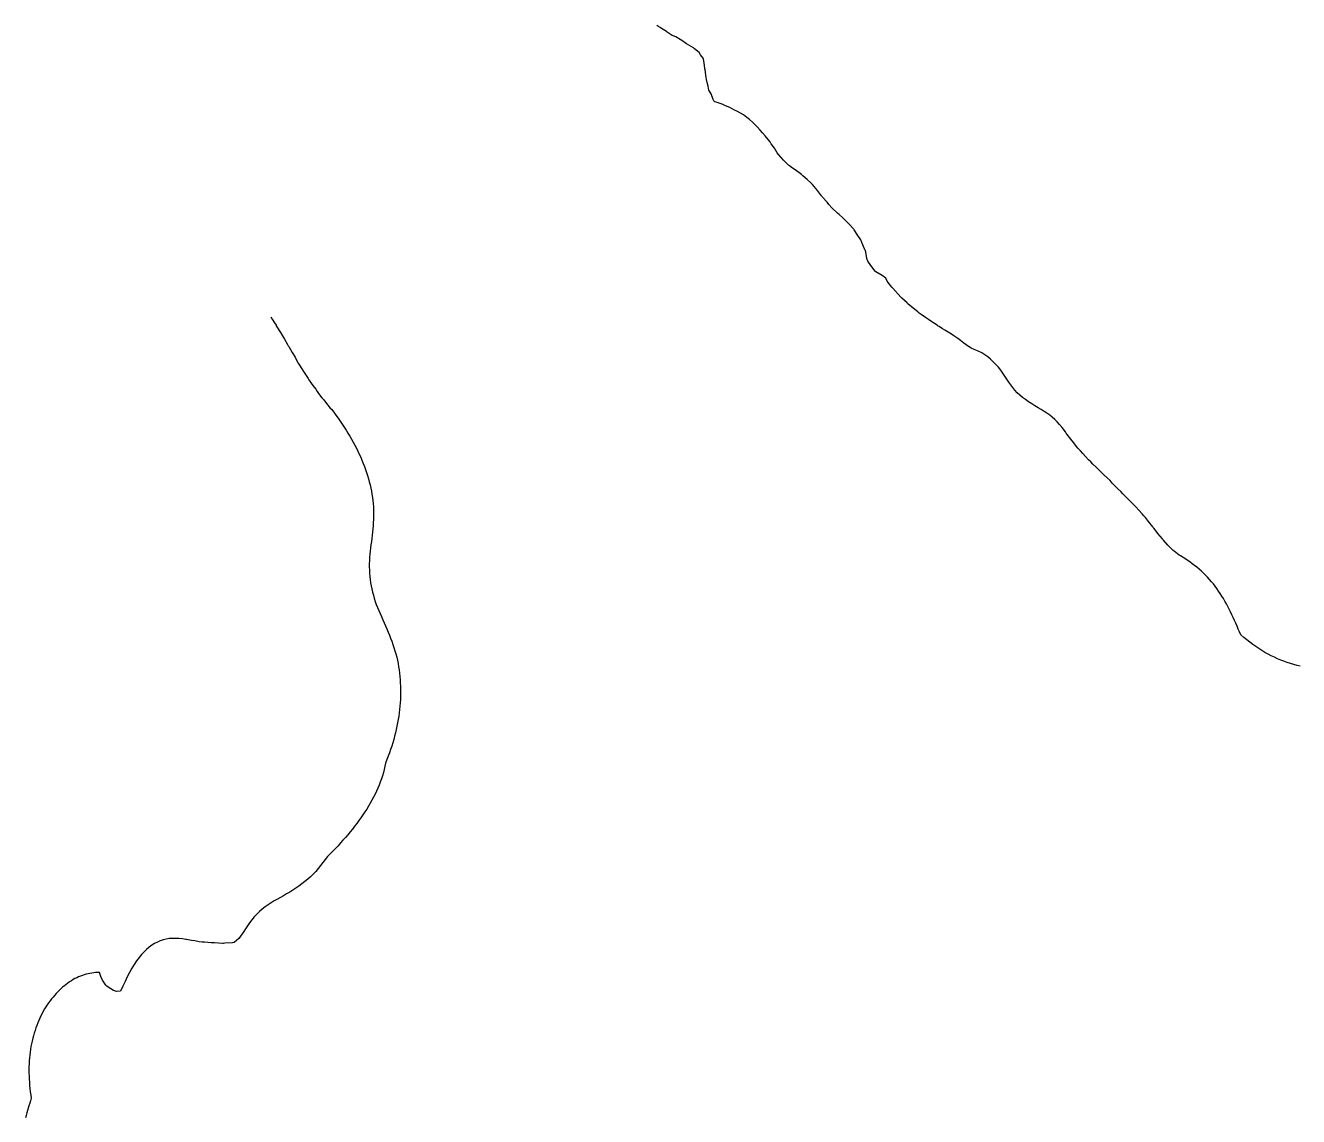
# Model space of a CAD drawing. Extents: x -716807 to -716325, y -984331 to -984126.
# Drawn here: x -716806.9 to -716687.7, y -984228.6 to -984126.4 of the extents above; entities that cross this region are included whole.
import ezdxf

# ---------------------------------------------------------------- set-up
doc = ezdxf.new("R2010")
doc.units = 0
doc.layers.add('contour_lines', color=1, linetype='CONTINUOUS')

msp = doc.modelspace()

# ---------------------------------------------------------------- linework, layer by layer
at = {"layer": 'contour_lines', "color": 1}
for p, q in [((-716747.642, -984126.5, 272), (-716747.76, -984126.429, 272)), ((-716747.441, -984126.621, 272), (-716747.642, -984126.5, 272)), ((-716747.32, -984126.707, 272), (-716747.441, -984126.621, 272)), ((-716746.827, -984127.007, 272), (-716747.32, -984126.707, 272)), ((-716746.778, -984127.042, 272), (-716746.827, -984127.007, 272)), ((-716746.32, -984127.358, 272), (-716746.778, -984127.042, 272)), ((-716746.221, -984127.401, 272), (-716746.32, -984127.358, 272)), ((-716745.979, -984127.5, 272), (-716746.221, -984127.401, 272)), ((-716745.561, -984127.741, 272), (-716745.979, -984127.5, 272)), ((-716745.32, -984127.907, 272), (-716745.561, -984127.741, 272)), ((-716744.96, -984128.14, 272), (-716745.32, -984127.907, 272)), ((-716744.32, -984128.513, 272), (-716744.96, -984128.14, 272)), ((-716744.216, -984128.604, 272), (-716744.32, -984128.513, 272)), ((-716743.786, -984128.966, 272), (-716744.216, -984128.604, 272)), ((-716743.647, -984129.173, 272), (-716743.786, -984128.966, 272)), ((-716743.406, -984129.5, 272), (-716743.647, -984129.173, 272)), ((-716743.381, -984129.561, 272), (-716743.406, -984129.5, 272)), ((-716743.32, -984129.972, 272), (-716743.381, -984129.561, 272)), ((-716743.242, -984130.422, 272), (-716743.32, -984129.972, 272)), ((-716743.238, -984130.5, 272), (-716743.242, -984130.422, 272)), ((-716743.23, -984130.59, 272), (-716743.238, -984130.5, 272)), ((-716743.118, -984131.298, 272), (-716743.23, -984130.59, 272)), ((-716743.104, -984131.5, 272), (-716743.118, -984131.298, 272)), ((-716743.04, -984131.78, 272), (-716743.104, -984131.5, 272)), ((-716742.939, -984132.119, 272), (-716743.04, -984131.78, 272)), ((-716742.866, -984132.5, 272), (-716742.939, -984132.119, 272)), ((-716742.653, -984132.833, 272), (-716742.866, -984132.5, 272)), ((-716742.459, -984133.361, 272), (-716742.653, -984132.833, 272)), ((-716742.396, -984133.5, 272), (-716742.459, -984133.361, 272)), ((-716742.357, -984133.537, 272), (-716742.396, -984133.5, 272)), ((-716742.32, -984133.571, 272), (-716742.357, -984133.537, 272)), ((-716742.204, -984133.616, 272), (-716742.32, -984133.571, 272)), ((-716741.618, -984133.798, 272), (-716742.204, -984133.616, 272)), ((-716741.32, -984133.949, 272), (-716741.618, -984133.798, 272)), ((-716740.924, -984134.104, 272), (-716741.32, -984133.949, 272)), ((-716740.468, -984134.352, 272), (-716740.924, -984134.104, 272)), ((-716740.32, -984134.424, 272), (-716740.468, -984134.352, 272)), ((-716740.27, -984134.45, 272), (-716740.32, -984134.424, 272)), ((-716740.195, -984134.5, 272), (-716740.27, -984134.45, 272)), ((-716739.633, -984134.813, 272), (-716740.195, -984134.5, 272)), ((-716739.32, -984135.042, 272), (-716739.633, -984134.813, 272)), ((-716739.063, -984135.243, 272), (-716739.32, -984135.042, 272)), ((-716738.8, -984135.5, 272), (-716739.063, -984135.243, 272)), ((-716738.544, -984135.724, 272), (-716738.8, -984135.5, 272)), ((-716738.32, -984135.965, 272), (-716738.544, -984135.724, 272)), ((-716738.067, -984136.247, 272), (-716738.32, -984135.965, 272)), ((-716737.868, -984136.5, 272), (-716738.067, -984136.247, 272)), ((-716737.597, -984136.777, 272), (-716737.868, -984136.5, 272)), ((-716737.32, -984137.102, 272), (-716737.597, -984136.777, 272)), ((-716737.152, -984137.332, 272), (-716737.32, -984137.102, 272)), ((-716737.044, -984137.5, 272), (-716737.152, -984137.332, 272)), ((-716736.738, -984137.918, 272), (-716737.044, -984137.5, 272)), ((-716736.467, -984138.353, 272), (-716736.738, -984137.918, 272)), ((-716736.372, -984138.5, 272), (-716736.467, -984138.353, 272)), ((-716736.347, -984138.527, 272), (-716736.372, -984138.5, 272)), ((-716736.32, -984138.552, 272), (-716736.347, -984138.527, 272)), ((-716735.879, -984139.059, 272), (-716736.32, -984138.552, 272)), ((-716735.424, -984139.5, 272), (-716735.879, -984139.059, 272)), ((-716735.366, -984139.546, 272), (-716735.424, -984139.5, 272)), ((-716735.32, -984139.577, 272), (-716735.366, -984139.546, 272)), ((-716735.041, -984139.779, 272), (-716735.32, -984139.577, 272)), ((-716734.785, -984139.965, 272), (-716735.041, -984139.779, 272)), ((-716734.32, -984140.288, 272), (-716734.785, -984139.965, 272)), ((-716734.2, -984140.38, 272), (-716734.32, -984140.288, 272)), ((-716734.064, -984140.5, 272), (-716734.2, -984140.38, 272)), ((-716733.661, -984140.841, 272), (-716734.064, -984140.5, 272)), ((-716733.32, -984141.171, 272), (-716733.661, -984140.841, 272)), ((-716733.158, -984141.338, 272), (-716733.32, -984141.171, 272)), ((-716733.026, -984141.5, 272), (-716733.158, -984141.338, 272)), ((-716732.711, -984141.891, 272), (-716733.026, -984141.5, 272)), ((-716732.32, -984142.378, 272), (-716732.711, -984141.891, 272)), ((-716732.267, -984142.447, 272), (-716732.32, -984142.378, 272)), ((-716732.226, -984142.5, 272), (-716732.267, -984142.447, 272)), ((-716731.812, -984142.992, 272), (-716732.226, -984142.5, 272)), ((-716731.638, -984143.182, 272), (-716731.812, -984142.992, 272)), ((-716731.349, -984143.5, 272), (-716731.638, -984143.182, 272)), ((-716731.32, -984143.531, 272), (-716731.349, -984143.5, 272)), ((-716730.83, -984144.01, 272), (-716731.32, -984143.531, 272)), ((-716730.676, -984144.144, 272), (-716730.83, -984144.01, 272)), ((-716730.32, -984144.455, 272), (-716730.676, -984144.144, 272)), ((-716730.295, -984144.475, 272), (-716730.32, -984144.455, 272)), ((-716730.265, -984144.5, 272), (-716730.295, -984144.475, 272)), ((-716729.792, -984144.972, 272), (-716730.265, -984144.5, 272)), ((-716729.298, -984145.5, 272), (-716729.792, -984144.972, 272)), ((-716729.258, -984145.562, 272), (-716729.298, -984145.5, 272)), ((-716728.919, -984146.099, 272), (-716729.258, -984145.562, 272)), ((-716728.647, -984146.5, 272), (-716728.919, -984146.099, 272)), ((-716728.563, -984146.743, 272), (-716728.647, -984146.5, 272)), ((-716728.32, -984147.335, 272), (-716728.563, -984146.743, 272)), ((-716728.26, -984147.44, 272), (-716728.32, -984147.335, 272)), ((-716728.211, -984147.5, 272), (-716728.26, -984147.44, 272)), ((-716728.173, -984147.647, 272), (-716728.211, -984147.5, 272)), ((-716728.079, -984148.259, 272), (-716728.173, -984147.647, 272)), ((-716727.997, -984148.5, 272), (-716728.079, -984148.259, 272)), ((-716727.719, -984148.899, 272), (-716727.997, -984148.5, 272)), ((-716727.32, -984149.439, 272), (-716727.719, -984148.899, 272)), ((-716727.292, -984149.472, 272), (-716727.32, -984149.439, 272)), ((-716727.239, -984149.5, 272), (-716727.292, -984149.472, 272)), ((-716726.663, -984149.843, 272), (-716727.239, -984149.5, 272)), ((-716726.32, -984150.091, 272), (-716726.663, -984149.843, 272)), ((-716726.181, -984150.361, 272), (-716726.32, -984150.091, 272)), ((-716726.088, -984150.5, 272), (-716726.181, -984150.361, 272)), ((-716725.755, -984150.935, 272), (-716726.088, -984150.5, 272)), ((-716725.32, -984151.421, 272), (-716725.755, -984150.935, 272)), ((-716725.287, -984151.467, 272), (-716725.32, -984151.421, 272)), ((-716725.26, -984151.5, 272), (-716725.287, -984151.467, 272)), ((-716724.796, -984151.976, 272), (-716725.26, -984151.5, 272)), ((-716724.32, -984152.418, 272), (-716724.796, -984151.976, 272)), ((-716724.279, -984152.459, 272), (-716724.32, -984152.418, 272)), ((-716724.234, -984152.5, 272), (-716724.279, -984152.459, 272)), ((-716723.739, -984152.919, 272), (-716724.234, -984152.5, 272)), ((-716723.32, -984153.249, 272), (-716723.739, -984152.919, 272)), ((-716723.18, -984153.36, 272), (-716723.32, -984153.249, 272)), ((-716783.892, -984153.724, 272), (-716783.762, -984153.942, 272)), ((-716783.762, -984153.942, 272), (-716783.541, -984154.279, 272)), ((-716783.541, -984154.279, 272), (-716783.399, -984154.5, 272)), ((-716722.988, -984153.5, 272), (-716723.18, -984153.36, 272)), ((-716722.6, -984153.78, 272), (-716722.988, -984153.5, 272)), ((-716722.32, -984153.971, 272), (-716722.6, -984153.78, 272)), ((-716722.003, -984154.183, 272), (-716722.32, -984153.971, 272)), ((-716721.512, -984154.5, 272), (-716722.003, -984154.183, 272)), ((-716783.399, -984154.5, 272), (-716783.371, -984154.551, 272)), ((-716783.371, -984154.551, 272), (-716783.32, -984154.64, 272)), ((-716783.32, -984154.64, 272), (-716782.993, -984155.173, 272)), ((-716782.993, -984155.173, 272), (-716782.786, -984155.5, 272)), ((-716782.786, -984155.5, 272), (-716782.62, -984155.8, 272)), ((-716721.395, -984154.575, 272), (-716721.512, -984154.5, 272)), ((-716721.32, -984154.623, 272), (-716721.395, -984154.575, 272)), ((-716720.988, -984154.832, 272), (-716721.32, -984154.623, 272)), ((-716720.782, -984154.962, 272), (-716720.988, -984154.832, 272)), ((-716720.32, -984155.256, 272), (-716720.782, -984154.962, 272)), ((-716720.171, -984155.351, 272), (-716720.32, -984155.256, 272)), ((-716719.953, -984155.5, 272), (-716720.171, -984155.351, 272)), ((-716719.574, -984155.754, 272), (-716719.953, -984155.5, 272)), ((-716782.62, -984155.8, 272), (-716782.32, -984156.32, 272)), ((-716782.32, -984156.32, 272), (-716782.251, -984156.431, 272)), ((-716782.251, -984156.431, 272), (-716782.206, -984156.5, 272)), ((-716782.206, -984156.5, 272), (-716782.051, -984156.769, 272)), ((-716782.051, -984156.769, 272), (-716781.885, -984157.065, 272)), ((-716719.32, -984155.941, 272), (-716719.574, -984155.754, 272)), ((-716718.99, -984156.17, 272), (-716719.32, -984155.941, 272)), ((-716718.567, -984156.5, 272), (-716718.99, -984156.17, 272)), ((-716718.417, -984156.597, 272), (-716718.567, -984156.5, 272)), ((-716718.32, -984156.655, 272), (-716718.417, -984156.597, 272)), ((-716718.049, -984156.771, 272), (-716718.32, -984156.655, 272)), ((-716717.724, -984156.904, 272), (-716718.049, -984156.771, 272)), ((-716781.885, -984157.065, 272), (-716781.618, -984157.5, 272)), ((-716781.618, -984157.5, 272), (-716781.518, -984157.698, 272)), ((-716781.518, -984157.698, 272), (-716781.32, -984158.047, 272)), ((-716781.32, -984158.047, 272), (-716781.15, -984158.33, 272)), ((-716717.32, -984157.089, 272), (-716717.724, -984156.904, 272)), ((-716717.039, -984157.27, 272), (-716717.32, -984157.089, 272)), ((-716716.763, -984157.468, 272), (-716717.039, -984157.27, 272)), ((-716716.501, -984157.679, 272), (-716716.763, -984157.468, 272)), ((-716716.248, -984157.914, 272), (-716716.501, -984157.679, 272)), ((-716716.003, -984158.171, 272), (-716716.248, -984157.914, 272)), ((-716781.15, -984158.33, 272), (-716781.033, -984158.5, 272)), ((-716781.033, -984158.5, 272), (-716780.764, -984158.944, 272)), ((-716780.764, -984158.944, 272), (-716780.53, -984159.29, 272)), ((-716715.771, -984158.441, 272), (-716716.003, -984158.171, 272)), ((-716715.555, -984158.718, 272), (-716715.771, -984158.441, 272)), ((-716715.354, -984158.996, 272), (-716715.555, -984158.718, 272)), ((-716715.164, -984159.275, 272), (-716715.354, -984158.996, 272)), ((-716780.53, -984159.29, 272), (-716780.391, -984159.5, 272)), ((-716780.391, -984159.5, 272), (-716780.366, -984159.546, 272)), ((-716780.366, -984159.546, 272), (-716780.32, -984159.622, 272)), ((-716780.32, -984159.622, 272), (-716779.962, -984160.142, 272)), ((-716779.962, -984160.142, 272), (-716779.68, -984160.5, 272)), ((-716714.983, -984159.551, 272), (-716715.164, -984159.275, 272)), ((-716714.803, -984159.822, 272), (-716714.983, -984159.551, 272)), ((-716714.62, -984160.085, 272), (-716714.803, -984159.822, 272)), ((-716714.429, -984160.34, 272), (-716714.62, -984160.085, 272)), ((-716714.224, -984160.585, 272), (-716714.429, -984160.34, 272)), ((-716779.68, -984160.5, 272), (-716779.542, -984160.722, 272)), ((-716779.542, -984160.722, 272), (-716779.32, -984161.035, 272)), ((-716779.32, -984161.035, 272), (-716779.109, -984161.289, 272)), ((-716779.109, -984161.289, 272), (-716778.91, -984161.5, 272)), ((-716778.91, -984161.5, 272), (-716778.661, -984161.841, 272)), ((-716714.004, -984160.82, 272), (-716714.224, -984160.585, 272)), ((-716713.765, -984161.045, 272), (-716714.004, -984160.82, 272)), ((-716713.509, -984161.262, 272), (-716713.765, -984161.045, 272)), ((-716713.236, -984161.471, 272), (-716713.509, -984161.262, 272)), ((-716712.95, -984161.672, 272), (-716713.236, -984161.471, 272)), ((-716778.661, -984161.841, 272), (-716778.32, -984162.256, 272)), ((-716778.32, -984162.256, 272), (-716778.196, -984162.376, 272)), ((-716778.196, -984162.376, 272), (-716777.99, -984162.651, 272)), ((-716777.99, -984162.651, 272), (-716777.788, -984162.927, 272)), ((-716712.654, -984161.864, 272), (-716712.95, -984161.672, 272)), ((-716712.353, -984162.049, 272), (-716712.654, -984161.864, 272)), ((-716712.055, -984162.226, 272), (-716712.353, -984162.049, 272)), ((-716711.765, -984162.398, 272), (-716712.055, -984162.226, 272)), ((-716711.487, -984162.567, 272), (-716711.765, -984162.398, 272)), ((-716711.222, -984162.741, 272), (-716711.487, -984162.567, 272)), ((-716710.969, -984162.923, 272), (-716711.222, -984162.741, 272)), ((-716777.788, -984162.927, 272), (-716777.59, -984163.204, 272)), ((-716777.59, -984163.204, 272), (-716777.396, -984163.481, 272)), ((-716777.396, -984163.481, 272), (-716777.207, -984163.759, 272)), ((-716777.207, -984163.759, 272), (-716777.023, -984164.038, 272)), ((-716710.725, -984163.119, 272), (-716710.969, -984162.923, 272)), ((-716710.493, -984163.327, 272), (-716710.725, -984163.119, 272)), ((-716710.273, -984163.549, 272), (-716710.493, -984163.327, 272)), ((-716710.056, -984163.793, 272), (-716710.273, -984163.549, 272)), ((-716709.812, -984164.094, 272), (-716710.056, -984163.793, 272)), ((-716777.023, -984164.038, 272), (-716776.843, -984164.317, 272)), ((-716776.843, -984164.317, 272), (-716776.669, -984164.597, 272)), ((-716776.669, -984164.597, 272), (-716776.5, -984164.878, 272)), ((-716776.5, -984164.878, 272), (-716776.336, -984165.16, 272)), ((-716776.336, -984165.16, 272), (-716776.177, -984165.442, 272)), ((-716709.493, -984164.5, 272), (-716709.812, -984164.094, 272)), ((-716709.418, -984164.598, 272), (-716709.493, -984164.5, 272)), ((-716709.32, -984164.731, 272), (-716709.418, -984164.598, 272)), ((-716708.994, -984165.174, 272), (-716709.32, -984164.731, 272)), ((-716708.719, -984165.5, 272), (-716708.994, -984165.174, 272)), ((-716776.177, -984165.442, 272), (-716776.024, -984165.725, 272)), ((-716776.024, -984165.725, 272), (-716775.877, -984166.008, 272)), ((-716775.877, -984166.008, 272), (-716775.736, -984166.292, 272)), ((-716775.736, -984166.292, 272), (-716775.602, -984166.577, 272)), ((-716708.55, -984165.73, 272), (-716708.719, -984165.5, 272)), ((-716708.32, -984166.023, 272), (-716708.55, -984165.73, 272)), ((-716708.096, -984166.276, 272), (-716708.32, -984166.023, 272)), ((-716707.87, -984166.5, 272), (-716708.096, -984166.276, 272)), ((-716775.602, -984166.577, 272), (-716775.473, -984166.863, 272)), ((-716775.473, -984166.863, 272), (-716775.351, -984167.149, 272)), ((-716775.351, -984167.149, 272), (-716775.236, -984167.436, 272)), ((-716775.236, -984167.436, 272), (-716775.126, -984167.723, 272)), ((-716707.619, -984166.799, 272), (-716707.87, -984166.5, 272)), ((-716707.32, -984167.118, 272), (-716707.619, -984166.799, 272)), ((-716707.126, -984167.306, 272), (-716707.32, -984167.118, 272)), ((-716706.917, -984167.5, 272), (-716707.126, -984167.306, 272)), ((-716706.613, -984167.793, 272), (-716706.917, -984167.5, 272)), ((-716775.126, -984167.723, 272), (-716775.023, -984168.011, 272)), ((-716775.023, -984168.011, 272), (-716774.926, -984168.299, 272)), ((-716774.926, -984168.299, 272), (-716774.836, -984168.588, 272)), ((-716774.836, -984168.588, 272), (-716774.751, -984168.878, 272)), ((-716706.32, -984168.065, 272), (-716706.613, -984167.793, 272)), ((-716706.104, -984168.284, 272), (-716706.32, -984168.065, 272)), ((-716705.9, -984168.5, 272), (-716706.104, -984168.284, 272)), ((-716705.598, -984168.778, 272), (-716705.9, -984168.5, 272)), ((-716774.751, -984168.878, 272), (-716774.672, -984169.167, 272)), ((-716774.672, -984169.167, 272), (-716774.6, -984169.458, 272)), ((-716774.6, -984169.458, 272), (-716774.534, -984169.748, 272)), ((-716774.534, -984169.748, 272), (-716774.474, -984170.04, 272)), ((-716705.32, -984169.043, 272), (-716705.598, -984168.778, 272)), ((-716705.103, -984169.283, 272), (-716705.32, -984169.043, 272)), ((-716704.909, -984169.5, 272), (-716705.103, -984169.283, 272)), ((-716704.609, -984169.789, 272), (-716704.909, -984169.5, 272)), ((-716704.32, -984170.076, 272), (-716704.609, -984169.789, 272)), ((-716774.474, -984170.04, 272), (-716774.421, -984170.331, 272)), ((-716774.421, -984170.331, 272), (-716774.375, -984170.623, 272)), ((-716774.375, -984170.623, 272), (-716774.336, -984170.916, 272)), ((-716774.336, -984170.916, 272), (-716774.304, -984171.209, 272)), ((-716704.113, -984170.293, 272), (-716704.32, -984170.076, 272)), ((-716703.903, -984170.5, 272), (-716704.113, -984170.293, 272)), ((-716703.614, -984170.794, 272), (-716703.903, -984170.5, 272)), ((-716703.32, -984171.101, 272), (-716703.614, -984170.794, 272)), ((-716703.115, -984171.295, 272), (-716703.32, -984171.101, 272)), ((-716774.304, -984171.209, 272), (-716774.28, -984171.503, 272)), ((-716774.28, -984171.503, 272), (-716774.268, -984171.797, 272)), ((-716774.268, -984171.797, 272), (-716774.264, -984172.092, 272)), ((-716774.264, -984172.092, 272), (-716774.267, -984172.387, 272)), ((-716702.903, -984171.5, 272), (-716703.115, -984171.295, 272)), ((-716702.626, -984171.806, 272), (-716702.903, -984171.5, 272)), ((-716702.32, -984172.168, 272), (-716702.626, -984171.806, 272)), ((-716702.159, -984172.339, 272), (-716702.32, -984172.168, 272)), ((-716702.011, -984172.5, 272), (-716702.159, -984172.339, 272)), ((-716774.315, -984173.275, 272), (-716774.341, -984173.572, 272)), ((-716774.293, -984172.979, 272), (-716774.315, -984173.275, 272)), ((-716774.277, -984172.683, 272), (-716774.293, -984172.979, 272)), ((-716774.267, -984172.387, 272), (-716774.277, -984172.683, 272)), ((-716701.708, -984172.888, 272), (-716702.011, -984172.5, 272)), ((-716701.32, -984173.386, 272), (-716701.708, -984172.888, 272)), ((-716701.268, -984173.448, 272), (-716701.32, -984173.386, 272)), ((-716701.221, -984173.5, 272), (-716701.268, -984173.448, 272)), ((-716700.902, -984173.918, 272), (-716701.221, -984173.5, 272)), ((-716774.436, -984174.464, 272), (-716774.472, -984174.761, 272)), ((-716774.402, -984174.166, 272), (-716774.436, -984174.464, 272)), ((-716774.37, -984173.869, 272), (-716774.402, -984174.166, 272)), ((-716774.341, -984173.572, 272), (-716774.37, -984173.869, 272)), ((-716700.832, -984174.012, 272), (-716700.902, -984173.918, 272)), ((-716700.418, -984174.5, 272), (-716700.832, -984174.012, 272)), ((-716700.376, -984174.556, 272), (-716700.418, -984174.5, 272)), ((-716700.32, -984174.621, 272), (-716700.376, -984174.556, 272)), ((-716699.92, -984175.1, 272), (-716700.32, -984174.621, 272)), ((-716774.578, -984175.654, 272), (-716774.61, -984175.952, 272)), ((-716774.543, -984175.357, 272), (-716774.578, -984175.654, 272)), ((-716774.508, -984175.059, 272), (-716774.543, -984175.357, 272)), ((-716774.472, -984174.761, 272), (-716774.508, -984175.059, 272)), ((-716699.508, -984175.5, 272), (-716699.92, -984175.1, 272)), ((-716699.409, -984175.589, 272), (-716699.508, -984175.5, 272)), ((-716699.32, -984175.652, 272), (-716699.409, -984175.589, 272)), ((-716698.846, -984176.026, 272), (-716699.32, -984175.652, 272)), ((-716774.665, -984176.844, 272), (-716774.666, -984177.14, 272)), ((-716774.656, -984176.547, 272), (-716774.665, -984176.844, 272)), ((-716774.638, -984176.25, 272), (-716774.656, -984176.547, 272)), ((-716774.61, -984175.952, 272), (-716774.638, -984176.25, 272)), ((-716698.712, -984176.108, 272), (-716698.846, -984176.026, 272)), ((-716698.32, -984176.361, 272), (-716698.712, -984176.108, 272)), ((-716698.084, -984176.514, 272), (-716698.32, -984176.361, 272)), ((-716697.852, -984176.671, 272), (-716698.084, -984176.514, 272)), ((-716697.626, -984176.833, 272), (-716697.852, -984176.671, 272)), ((-716697.404, -984177, 272), (-716697.626, -984176.833, 272)), ((-716697.187, -984177.172, 272), (-716697.404, -984177, 272)), ((-716774.666, -984177.14, 272), (-716774.659, -984177.436, 272)), ((-716774.659, -984177.436, 272), (-716774.643, -984177.732, 272)), ((-716774.643, -984177.732, 272), (-716774.618, -984178.027, 272)), ((-716774.618, -984178.027, 272), (-716774.584, -984178.321, 272)), ((-716696.975, -984177.35, 272), (-716697.187, -984177.172, 272)), ((-716696.769, -984177.532, 272), (-716696.975, -984177.35, 272)), ((-716696.568, -984177.719, 272), (-716696.769, -984177.532, 272)), ((-716696.372, -984177.911, 272), (-716696.568, -984177.719, 272)), ((-716696.182, -984178.108, 272), (-716696.372, -984177.911, 272)), ((-716695.997, -984178.31, 272), (-716696.182, -984178.108, 272)), ((-716774.584, -984178.321, 272), (-716774.542, -984178.614, 272)), ((-716774.542, -984178.614, 272), (-716774.491, -984178.907, 272)), ((-716774.491, -984178.907, 272), (-716774.431, -984179.199, 272)), ((-716774.431, -984179.199, 272), (-716774.363, -984179.49, 272)), ((-716774.363, -984179.49, 272), (-716774.287, -984179.78, 272)), ((-716695.817, -984178.517, 272), (-716695.997, -984178.31, 272)), ((-716695.643, -984178.729, 272), (-716695.817, -984178.517, 272)), ((-716695.474, -984178.946, 272), (-716695.643, -984178.729, 272)), ((-716695.31, -984179.167, 272), (-716695.474, -984178.946, 272)), ((-716695.151, -984179.393, 272), (-716695.31, -984179.167, 272)), ((-716694.997, -984179.624, 272), (-716695.151, -984179.393, 272)), ((-716774.287, -984179.78, 272), (-716774.202, -984180.07, 272)), ((-716774.202, -984180.07, 272), (-716774.109, -984180.359, 272)), ((-716774.109, -984180.359, 272), (-716774.008, -984180.647, 272)), ((-716774.008, -984180.647, 272), (-716773.9, -984180.934, 272)), ((-716694.847, -984179.859, 272), (-716694.997, -984179.624, 272)), ((-716694.702, -984180.098, 272), (-716694.847, -984179.859, 272)), ((-716694.56, -984180.341, 272), (-716694.702, -984180.098, 272)), ((-716694.423, -984180.588, 272), (-716694.56, -984180.341, 272)), ((-716694.289, -984180.839, 272), (-716694.423, -984180.588, 272)), ((-716773.9, -984180.934, 272), (-716773.778, -984181.22, 272)), ((-716773.778, -984181.22, 272), (-716773.653, -984181.507, 272)), ((-716773.653, -984181.507, 272), (-716773.527, -984181.793, 272)), ((-716773.527, -984181.793, 272), (-716773.4, -984182.08, 272)), ((-716694.159, -984181.093, 272), (-716694.289, -984180.839, 272)), ((-716694.032, -984181.351, 272), (-716694.159, -984181.093, 272)), ((-716693.907, -984181.612, 272), (-716694.032, -984181.351, 272)), ((-716693.785, -984181.875, 272), (-716693.907, -984181.612, 272)), ((-716693.665, -984182.142, 272), (-716693.785, -984181.875, 272)), ((-716773.4, -984182.08, 272), (-716773.273, -984182.367, 272)), ((-716773.273, -984182.367, 272), (-716773.146, -984182.654, 272)), ((-716773.146, -984182.654, 272), (-716773.022, -984182.942, 272)), ((-716773.022, -984182.942, 272), (-716772.9, -984183.231, 272)), ((-716693.547, -984182.41, 272), (-716693.665, -984182.142, 272)), ((-716693.43, -984182.68, 272), (-716693.547, -984182.41, 272)), ((-716693.314, -984182.952, 272), (-716693.43, -984182.68, 272)), ((-716693.198, -984183.226, 272), (-716693.314, -984182.952, 272)), ((-716772.9, -984183.231, 272), (-716772.782, -984183.52, 272)), ((-716772.782, -984183.52, 272), (-716772.667, -984183.811, 272)), ((-716772.667, -984183.811, 272), (-716772.557, -984184.102, 272)), ((-716772.557, -984184.102, 272), (-716772.452, -984184.395, 272)), ((-716693.083, -984183.5, 272), (-716693.198, -984183.226, 272)), ((-716692.804, -984183.74, 272), (-716693.083, -984183.5, 272)), ((-716692.524, -984183.97, 272), (-716692.804, -984183.74, 272)), ((-716692.243, -984184.189, 272), (-716692.524, -984183.97, 272)), ((-716691.96, -984184.399, 272), (-716692.243, -984184.189, 272)), ((-716772.452, -984184.395, 272), (-716772.354, -984184.689, 272)), ((-716772.354, -984184.689, 272), (-716772.262, -984184.984, 272)), ((-716772.262, -984184.984, 272), (-716772.178, -984185.281, 272)), ((-716772.178, -984185.281, 272), (-716772.102, -984185.579, 272)), ((-716691.676, -984184.599, 272), (-716691.96, -984184.399, 272)), ((-716691.39, -984184.789, 272), (-716691.676, -984184.599, 272)), ((-716691.103, -984184.969, 272), (-716691.39, -984184.789, 272)), ((-716690.814, -984185.14, 272), (-716691.103, -984184.969, 272)), ((-716690.522, -984185.301, 272), (-716690.814, -984185.14, 272)), ((-716690.229, -984185.454, 272), (-716690.522, -984185.301, 272)), ((-716689.934, -984185.597, 272), (-716690.229, -984185.454, 272)), ((-716772.102, -984185.579, 272), (-716772.034, -984185.878, 272)), ((-716772.034, -984185.878, 272), (-716771.974, -984186.179, 272)), ((-716771.974, -984186.179, 272), (-716771.921, -984186.48, 272)), ((-716771.921, -984186.48, 272), (-716771.876, -984186.783, 272)), ((-716689.638, -984185.731, 272), (-716689.934, -984185.597, 272)), ((-716689.339, -984185.856, 272), (-716689.638, -984185.731, 272)), ((-716689.038, -984185.972, 272), (-716689.339, -984185.856, 272)), ((-716688.735, -984186.08, 272), (-716689.038, -984185.972, 272)), ((-716688.43, -984186.179, 272), (-716688.735, -984186.08, 272)), ((-716688.122, -984186.27, 272), (-716688.43, -984186.179, 272)), ((-716687.813, -984186.353, 272), (-716688.122, -984186.27, 272)), ((-716687.502, -984186.429, 272), (-716687.813, -984186.353, 272)), ((-716771.876, -984186.783, 272), (-716771.838, -984187.087, 272)), ((-716771.838, -984187.087, 272), (-716771.806, -984187.392, 272)), ((-716771.806, -984187.392, 272), (-716771.781, -984187.698, 272)), ((-716771.781, -984187.698, 272), (-716771.762, -984188.004, 272)), ((-716771.762, -984188.004, 272), (-716771.749, -984188.311, 272)), ((-716771.749, -984188.311, 272), (-716771.742, -984188.619, 272)), ((-716771.741, -984188.928, 272), (-716771.746, -984189.237, 272)), ((-716771.742, -984188.619, 272), (-716771.741, -984188.928, 272)), ((-716771.796, -984190.167, 272), (-716771.825, -984190.478, 272)), ((-716771.773, -984189.857, 272), (-716771.796, -984190.167, 272)), ((-716771.757, -984189.546, 272), (-716771.773, -984189.857, 272)), ((-716771.746, -984189.237, 272), (-716771.757, -984189.546, 272)), ((-716771.957, -984191.415, 272), (-716772.013, -984191.728, 272)), ((-716771.906, -984191.103, 272), (-716771.957, -984191.415, 272)), ((-716771.862, -984190.79, 272), (-716771.906, -984191.103, 272)), ((-716771.825, -984190.478, 272), (-716771.862, -984190.79, 272)), ((-716772.144, -984192.355, 272), (-716772.218, -984192.669, 272)), ((-716772.075, -984192.041, 272), (-716772.144, -984192.355, 272)), ((-716772.013, -984191.728, 272), (-716772.075, -984192.041, 272)), ((-716772.475, -984193.611, 272), (-716772.572, -984193.926, 272)), ((-716772.384, -984193.297, 272), (-716772.475, -984193.611, 272)), ((-716772.298, -984192.983, 272), (-716772.384, -984193.297, 272)), ((-716772.218, -984192.669, 272), (-716772.298, -984192.983, 272)), ((-716772.895, -984194.87, 272), (-716773.013, -984195.185, 272)), ((-716772.782, -984194.555, 272), (-716772.895, -984194.87, 272)), ((-716772.674, -984194.241, 272), (-716772.782, -984194.555, 272)), ((-716772.572, -984193.926, 272), (-716772.674, -984194.241, 272)), ((-716773.272, -984196.104, 272), (-716773.351, -984196.402, 272)), ((-716773.2, -984195.803, 272), (-716773.272, -984196.104, 272)), ((-716773.137, -984195.5, 272), (-716773.2, -984195.803, 272)), ((-716773.013, -984195.185, 272), (-716773.137, -984195.5, 272)), ((-716773.64, -984197.281, 272), (-716773.751, -984197.569, 272)), ((-716773.535, -984196.99, 272), (-716773.64, -984197.281, 272)), ((-716773.439, -984196.697, 272), (-716773.535, -984196.99, 272)), ((-716773.351, -984196.402, 272), (-716773.439, -984196.697, 272)), ((-716774.132, -984198.423, 272), (-716774.274, -984198.704, 272)), ((-716773.998, -984198.14, 272), (-716774.132, -984198.423, 272)), ((-716773.871, -984197.856, 272), (-716773.998, -984198.14, 272)), ((-716773.751, -984197.569, 272), (-716773.871, -984197.856, 272)), ((-716774.74, -984199.535, 272), (-716774.909, -984199.81, 272)), ((-716774.578, -984199.26, 272), (-716774.74, -984199.535, 272)), ((-716774.423, -984198.983, 272), (-716774.578, -984199.26, 272)), ((-716774.274, -984198.704, 272), (-716774.423, -984198.983, 272)), ((-716775.643, -984200.891, 272), (-716775.841, -984201.158, 272)), ((-716775.451, -984200.623, 272), (-716775.643, -984200.891, 272)), ((-716775.264, -984200.353, 272), (-716775.451, -984200.623, 272)), ((-716775.083, -984200.082, 272), (-716775.264, -984200.353, 272)), ((-716774.909, -984199.81, 272), (-716775.083, -984200.082, 272)), ((-716776.465, -984201.95, 272), (-716776.682, -984202.211, 272)), ((-716776.252, -984201.687, 272), (-716776.465, -984201.95, 272)), ((-716776.044, -984201.423, 272), (-716776.252, -984201.687, 272)), ((-716775.841, -984201.158, 272), (-716776.044, -984201.423, 272)), ((-716777.596, -984203.241, 272), (-716777.835, -984203.495, 272)), ((-716777.362, -984202.986, 272), (-716777.596, -984203.241, 272)), ((-716777.131, -984202.729, 272), (-716777.362, -984202.986, 272)), ((-716776.904, -984202.471, 272), (-716777.131, -984202.729, 272)), ((-716776.682, -984202.211, 272), (-716776.904, -984202.471, 272)), ((-716778.574, -984204.246, 272), (-716778.793, -984204.538, 272)), ((-716778.324, -984203.997, 272), (-716778.574, -984204.246, 272)), ((-716778.078, -984203.747, 272), (-716778.324, -984203.997, 272)), ((-716777.835, -984203.495, 272), (-716778.078, -984203.747, 272)), ((-716779.686, -984205.647, 272), (-716779.927, -984205.902, 272)), ((-716779.455, -984205.383, 272), (-716779.686, -984205.647, 272)), ((-716779.23, -984205.11, 272), (-716779.455, -984205.383, 272)), ((-716779.011, -984204.828, 272), (-716779.23, -984205.11, 272)), ((-716778.793, -984204.538, 272), (-716779.011, -984204.828, 272)), ((-716780.977, -984206.824, 272), (-716781.256, -984207.029, 272)), ((-716780.703, -984206.609, 272), (-716780.977, -984206.824, 272)), ((-716780.436, -984206.383, 272), (-716780.703, -984206.609, 272)), ((-716780.177, -984206.147, 272), (-716780.436, -984206.383, 272)), ((-716779.927, -984205.902, 272), (-716780.177, -984206.147, 272)), ((-716782.985, -984208.084, 272), (-716783.275, -984208.247, 272)), ((-716782.695, -984207.922, 272), (-716782.985, -984208.084, 272)), ((-716782.405, -984207.757, 272), (-716782.695, -984207.922, 272)), ((-716782.115, -984207.587, 272), (-716782.405, -984207.757, 272)), ((-716781.827, -984207.41, 272), (-716782.115, -984207.587, 272)), ((-716781.54, -984207.224, 272), (-716781.827, -984207.41, 272)), ((-716781.256, -984207.029, 272), (-716781.54, -984207.224, 272)), ((-716784.682, -984209.173, 272), (-716784.943, -984209.397, 272)), ((-716784.411, -984208.964, 272), (-716784.682, -984209.173, 272)), ((-716784.134, -984208.769, 272), (-716784.411, -984208.964, 272)), ((-716783.851, -984208.587, 272), (-716784.134, -984208.769, 272)), ((-716783.564, -984208.414, 272), (-716783.851, -984208.587, 272)), ((-716783.275, -984208.247, 272), (-716783.564, -984208.414, 272)), ((-716785.875, -984210.455, 272), (-716786.074, -984210.746, 272)), ((-716785.661, -984210.169, 272), (-716785.875, -984210.455, 272)), ((-716785.434, -984209.896, 272), (-716785.661, -984210.169, 272)), ((-716785.194, -984209.638, 272), (-716785.434, -984209.896, 272)), ((-716784.943, -984209.397, 272), (-716785.194, -984209.638, 272)), ((-716786.56, -984211.5, 272), (-716786.88, -984211.94, 272)), ((-716786.421, -984211.291, 272), (-716786.56, -984211.5, 272)), ((-716786.258, -984211.031, 272), (-716786.421, -984211.291, 272)), ((-716786.074, -984210.746, 272), (-716786.258, -984211.031, 272)), ((-716795.272, -984212.747, 272), (-716795.516, -984212.954, 272)), ((-716795.023, -984212.563, 272), (-716795.272, -984212.747, 272)), ((-716794.77, -984212.401, 272), (-716795.023, -984212.563, 272)), ((-716794.511, -984212.262, 272), (-716794.77, -984212.401, 272)), ((-716794.246, -984212.147, 272), (-716794.511, -984212.262, 272)), ((-716793.974, -984212.056, 272), (-716794.246, -984212.147, 272)), ((-716793.694, -984211.989, 272), (-716793.974, -984212.056, 272)), ((-716793.406, -984211.945, 272), (-716793.694, -984211.989, 272)), ((-716793.11, -984211.923, 272), (-716793.406, -984211.945, 272)), ((-716792.806, -984211.92, 272), (-716793.11, -984211.923, 272)), ((-716792.493, -984211.936, 272), (-716792.806, -984211.92, 272)), ((-716792.17, -984211.969, 272), (-716792.493, -984211.936, 272)), ((-716791.837, -984212.017, 272), (-716792.17, -984211.969, 272)), ((-716791.792, -984212.028, 272), (-716791.837, -984212.017, 272)), ((-716791.32, -984212.129, 272), (-716791.792, -984212.028, 272)), ((-716790.985, -984212.165, 272), (-716791.32, -984212.129, 272)), ((-716790.585, -984212.235, 272), (-716790.985, -984212.165, 272)), ((-716790.32, -984212.267, 272), (-716790.585, -984212.235, 272)), ((-716790.091, -984212.271, 272), (-716790.32, -984212.267, 272)), ((-716789.475, -984212.345, 272), (-716790.091, -984212.271, 272)), ((-716789.32, -984212.348, 272), (-716789.475, -984212.345, 272)), ((-716789.158, -984212.338, 272), (-716789.32, -984212.348, 272)), ((-716788.424, -984212.396, 272), (-716789.158, -984212.338, 272)), ((-716788.32, -984212.387, 272), (-716788.424, -984212.396, 272)), ((-716788.178, -984212.358, 272), (-716788.32, -984212.387, 272)), ((-716787.476, -984212.344, 272), (-716788.178, -984212.358, 272)), ((-716787.32, -984212.292, 272), (-716787.476, -984212.344, 272)), ((-716786.88, -984211.94, 272), (-716787.32, -984212.292, 272)), ((-716796.45, -984214.018, 272), (-716796.673, -984214.357, 272)), ((-716796.224, -984213.706, 272), (-716796.45, -984214.018, 272)), ((-716795.991, -984213.432, 272), (-716796.224, -984213.706, 272)), ((-716795.755, -984213.182, 272), (-716795.991, -984213.432, 272)), ((-716795.516, -984212.954, 272), (-716795.755, -984213.182, 272)), ((-716801.001, -984215.234, 272), (-716801.178, -984215.278, 272)), ((-716800.823, -984215.197, 272), (-716801.001, -984215.234, 272)), ((-716800.646, -984215.166, 272), (-716800.823, -984215.197, 272)), ((-716800.468, -984215.143, 272), (-716800.646, -984215.166, 272)), ((-716800.29, -984215.126, 272), (-716800.468, -984215.143, 272)), ((-716800.111, -984215.116, 272), (-716800.29, -984215.126, 272)), ((-716799.933, -984215.113, 272), (-716800.111, -984215.116, 272)), ((-716799.803, -984215.5, 272), (-716799.933, -984215.113, 272)), ((-716797.109, -984215.108, 272), (-716797.323, -984215.518, 272)), ((-716796.892, -984214.721, 272), (-716797.109, -984215.108, 272)), ((-716796.673, -984214.357, 272), (-716796.892, -984214.721, 272)), ((-716803.216, -984216.364, 272), (-716803.375, -984216.499, 272)), ((-716803.055, -984216.234, 272), (-716803.216, -984216.364, 272)), ((-716802.893, -984216.112, 272), (-716803.055, -984216.234, 272)), ((-716802.728, -984215.996, 272), (-716802.893, -984216.112, 272)), ((-716802.561, -984215.887, 272), (-716802.728, -984215.996, 272)), ((-716802.392, -984215.785, 272), (-716802.561, -984215.887, 272)), ((-716802.222, -984215.691, 272), (-716802.392, -984215.785, 272)), ((-716802.051, -984215.604, 272), (-716802.222, -984215.691, 272)), ((-716801.878, -984215.525, 272), (-716802.051, -984215.604, 272)), ((-716801.704, -984215.452, 272), (-716801.878, -984215.525, 272)), ((-716801.529, -984215.387, 272), (-716801.704, -984215.452, 272)), ((-716801.354, -984215.329, 272), (-716801.529, -984215.387, 272)), ((-716801.178, -984215.278, 272), (-716801.354, -984215.329, 272)), ((-716799.64, -984215.82, 272), (-716799.803, -984215.5, 272)), ((-716799.32, -984216.299, 272), (-716799.64, -984215.82, 272)), ((-716799.228, -984216.408, 272), (-716799.32, -984216.299, 272)), ((-716799.111, -984216.5, 272), (-716799.228, -984216.408, 272)), ((-716797.746, -984216.398, 272), (-716797.955, -984216.865, 272)), ((-716797.535, -984215.949, 272), (-716797.746, -984216.398, 272)), ((-716797.323, -984215.518, 272), (-716797.535, -984215.949, 272)), ((-716804.42, -984217.597, 272), (-716804.558, -984217.774, 272)), ((-716804.278, -984217.425, 272), (-716804.42, -984217.597, 272)), ((-716804.134, -984217.258, 272), (-716804.278, -984217.425, 272)), ((-716803.987, -984217.096, 272), (-716804.134, -984217.258, 272)), ((-716803.838, -984216.939, 272), (-716803.987, -984217.096, 272)), ((-716803.686, -984216.787, 272), (-716803.838, -984216.939, 272)), ((-716803.532, -984216.64, 272), (-716803.686, -984216.787, 272)), ((-716803.375, -984216.499, 272), (-716803.532, -984216.64, 272)), ((-716798.624, -984216.804, 272), (-716799.111, -984216.5, 272)), ((-716798.32, -984216.902, 272), (-716798.624, -984216.804, 272)), ((-716797.955, -984216.865, 272), (-716798.32, -984216.902, 272)), ((-716805.19, -984218.737, 272), (-716805.301, -984218.948, 272)), ((-716805.074, -984218.532, 272), (-716805.19, -984218.737, 272)), ((-716804.951, -984218.335, 272), (-716805.074, -984218.532, 272)), ((-716804.823, -984218.143, 272), (-716804.951, -984218.335, 272)), ((-716804.692, -984217.956, 272), (-716804.823, -984218.143, 272)), ((-716804.558, -984217.774, 272), (-716804.692, -984217.956, 272)), ((-716805.701, -984219.836, 272), (-716805.79, -984220.068, 272)), ((-716805.608, -984219.608, 272), (-716805.701, -984219.836, 272)), ((-716805.51, -984219.383, 272), (-716805.608, -984219.608, 272)), ((-716805.408, -984219.163, 272), (-716805.51, -984219.383, 272)), ((-716805.301, -984218.948, 272), (-716805.408, -984219.163, 272)), ((-716806.101, -984221.032, 272), (-716806.168, -984221.281, 272)), ((-716806.03, -984220.786, 272), (-716806.101, -984221.032, 272)), ((-716805.954, -984220.544, 272), (-716806.03, -984220.786, 272)), ((-716805.874, -984220.304, 272), (-716805.954, -984220.544, 272)), ((-716805.79, -984220.068, 272), (-716805.874, -984220.304, 272)), ((-716806.386, -984222.309, 272), (-716806.425, -984222.576, 272)), ((-716806.34, -984222.047, 272), (-716806.386, -984222.309, 272)), ((-716806.287, -984221.789, 272), (-716806.34, -984222.047, 272)), ((-716806.23, -984221.533, 272), (-716806.287, -984221.789, 272)), ((-716806.168, -984221.281, 272), (-716806.23, -984221.533, 272)), ((-716806.503, -984223.395, 272), (-716806.518, -984223.674, 272)), ((-716806.483, -984223.119, 272), (-716806.503, -984223.395, 272)), ((-716806.457, -984222.846, 272), (-716806.483, -984223.119, 272)), ((-716806.425, -984222.576, 272), (-716806.457, -984222.846, 272)), ((-716806.527, -984223.955, 272), (-716806.53, -984224.24, 272)), ((-716806.53, -984224.24, 272), (-716806.527, -984224.526, 272)), ((-716806.518, -984223.674, 272), (-716806.527, -984223.955, 272)), ((-716806.527, -984224.526, 272), (-716806.52, -984224.816, 272)), ((-716806.52, -984224.816, 272), (-716806.507, -984225.107, 272)), ((-716806.507, -984225.107, 272), (-716806.488, -984225.401, 272)), ((-716806.488, -984225.401, 272), (-716806.465, -984225.696, 272)), ((-716806.465, -984225.696, 272), (-716806.436, -984225.994, 272)), ((-716806.391, -984227.131, 272), (-716806.461, -984227.362, 272)), ((-716806.436, -984225.994, 272), (-716806.402, -984226.293, 272)), ((-716806.402, -984226.293, 272), (-716806.364, -984226.595, 272)), ((-716806.32, -984226.898, 272), (-716806.391, -984227.131, 272)), ((-716806.364, -984226.595, 272), (-716806.32, -984226.898, 272)), ((-716806.733, -984228.271, 272), (-716806.796, -984228.494, 272)), ((-716806.668, -984228.046, 272), (-716806.733, -984228.271, 272)), ((-716806.6, -984227.819, 272), (-716806.668, -984228.046, 272)), ((-716806.531, -984227.592, 272), (-716806.6, -984227.819, 272)), ((-716806.461, -984227.362, 272), (-716806.531, -984227.592, 272)), ((-716806.796, -984228.494, 272), (-716806.857, -984228.717, 272))]:
    msp.add_line(p, q, dxfattribs=at)

doc.saveas('drawing.dxf')
